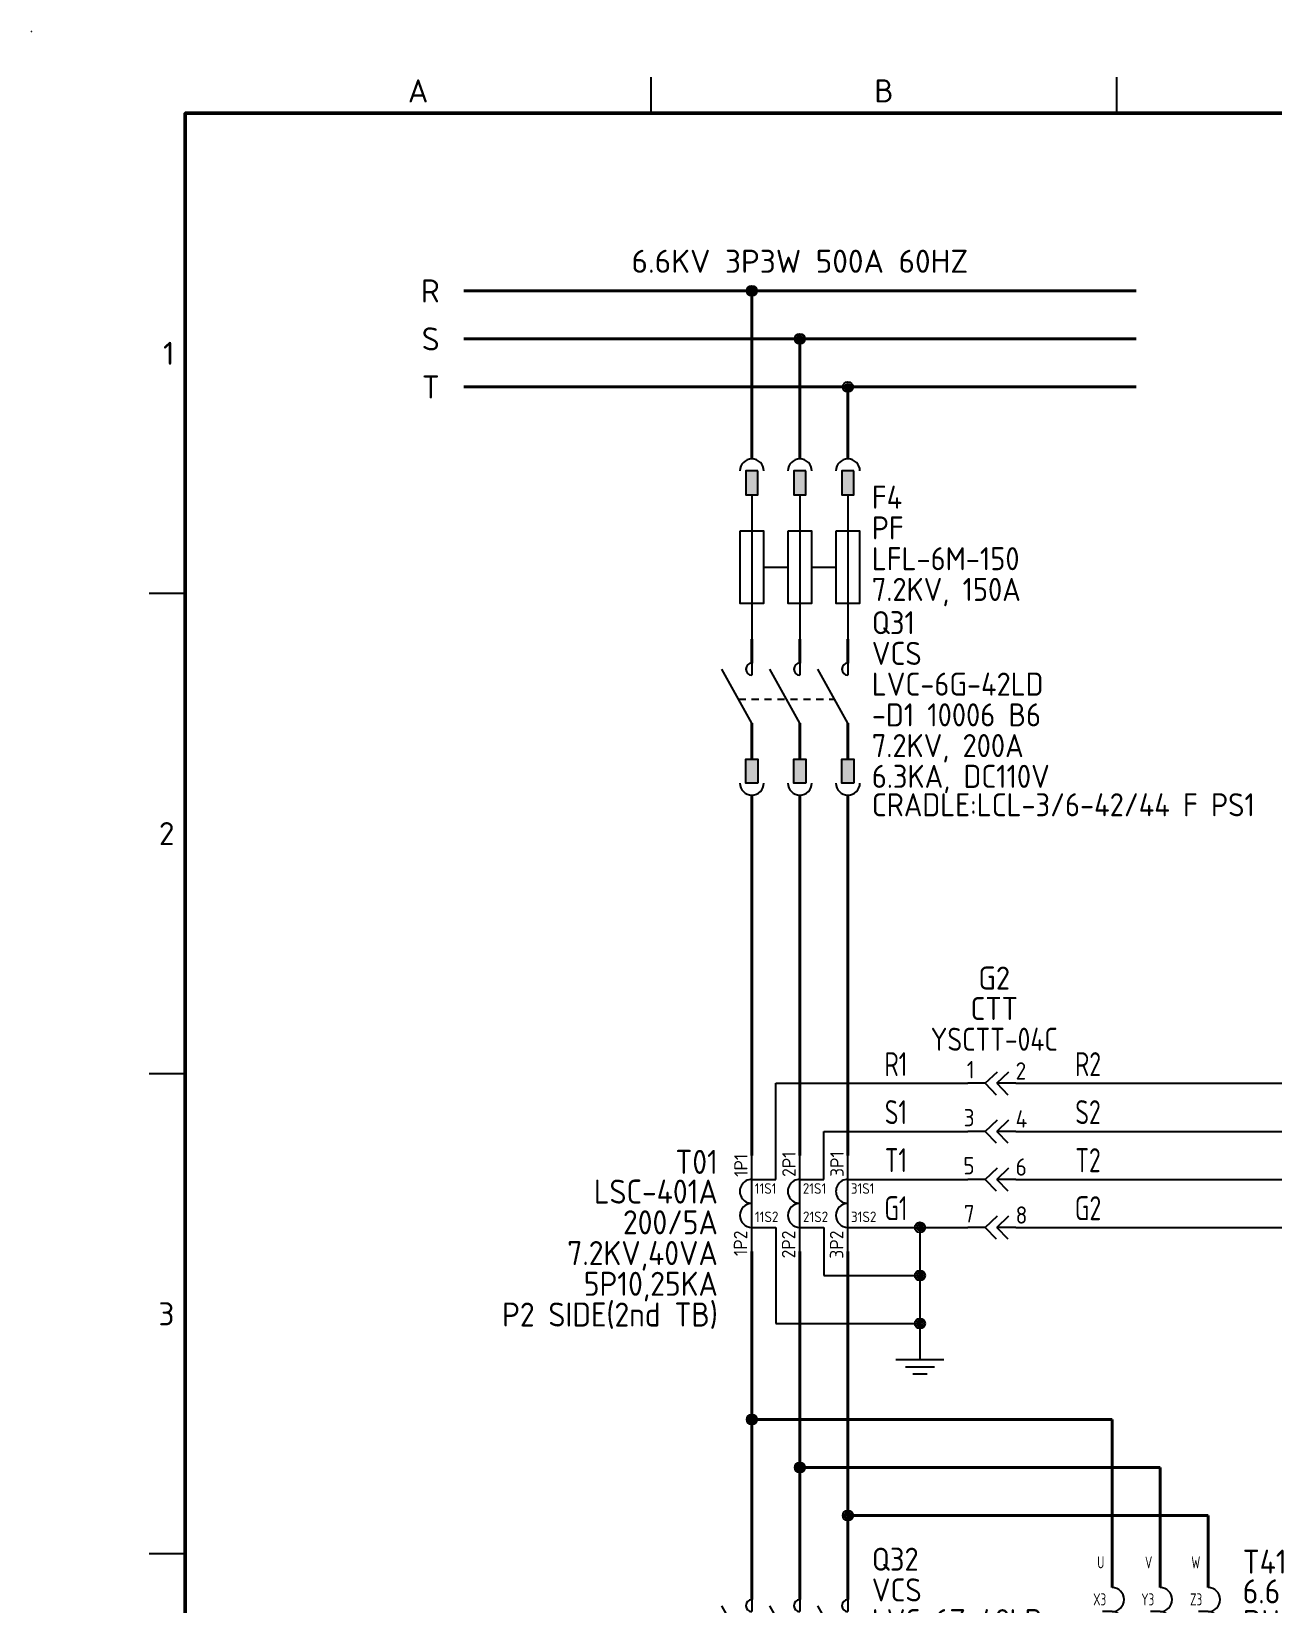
# Model space of a CAD drawing. Header units: millimetres. Extents: x 0 to 556, y 1 to 306.
# Drawn here: x 0 to 129.2, y 128.3 to 292 of the extents above; entities that cross this region are included whole.
import ezdxf
from ezdxf.enums import TextEntityAlignment as Align

# ---------------------------------------------------------------- set-up
doc = ezdxf.new("R2010")
doc.units = ezdxf.units.MM
doc.linetypes.add('ACAD_ISO12W100', pattern=[21, 12, -3, 0, -3, 0, -3])
doc.linetypes.add('JIS_02_0.7', pattern=[1.35, 0.75, -0.6])
doc.layers.add('BUS&POWER CABLE', color=2, linetype='Continuous', lineweight=40)
doc.layers.add('Sheet Out Line', color=2, linetype='Continuous', lineweight=50)
for name, color, linetype in [('LINK', 7, 'Continuous'), ('MISC', 7, 'Continuous'), ('Normal Text', 7, 'Continuous'), ('Sheet Line', 3, 'Continuous'), ('Sheet Text', 2, 'Continuous'), ('SYMS', 7, 'Continuous'), ('TAGS', 7, 'Continuous'), ('TERMS', 7, 'Continuous'), ('WIRE(DEFAULT)', 7, 'Continuous'), ('WIREFIXED', 7, 'Continuous')]:
    doc.layers.add(name, color=color, linetype=linetype)
doc.styles.get("Standard").update_dxf_attribs({"font": 'txt.shx', "height": 2.4, "bigfont": 'whgtxt.shx'})
doc.styles.add('WD', font='ISOCP2.shx')
doc.styles.add('WD_IEC', font='ISOCP2.shx', dxfattribs={"width": 1.1, "height": 2.4, "bigfont": 'whgtxt.shx'})

# ---------------------------------------------------------------- blocks, each defined once
blk = doc.blocks.new('HT51_TTM1')
at = {"layer": 'SYMS'}
for p, q in [((-0.7, 0), (-2.5, 0)), ((-0.7, 0), (0.56, 1.2)), ((-0.7, 0), (0.45, -1.2)), ((0.5, 0), (1.76, 1.2)), ((2.5, 0), (0.5, 0)), ((0.5, 0), (1.65, -1.2))]:
    blk.add_line(p, q, dxfattribs=at)
at = {"style": 'WD_IEC'}
for tag, p in [('TAG1', (0.23, 10.96)), ('RATING12', (0.23, 7.79)), ('RATING11', (0.23, 4.59))]:
    blk.add_attdef(tag, text='', height=2.4, dxfattribs=at).set_placement(p, align=Align.MIDDLE_CENTER)
blk.add_attdef('TERM01', text='', height=1.8, dxfattribs=at).set_placement((-1.81, 0.52), align=Align.RIGHT)
blk.add_attdef('TERM02', (2.46, 0.39), '', height=1.8, dxfattribs=at)
at = {"style": 'WD', "flags": 1}
for tag, p in [('X4TERM01', (-2.5, 0)), ('X1TERM02', (2.5, 0))]:
    blk.add_attdef(tag, p, '', height=0.08, dxfattribs=at)
at = {"style": 'WD_IEC', "flags": 1}
for tag, p in [('INST', (-3.15, -3.28)), ('LOC', (-3.18, -4.58)), ('FAMILY', (-3.05, -5.97)), ('MFG', (-2.98, -7.5)), ('CAT', (-3.01, -8.8)), ('ASSYCODE', (-2.88, -10.19)), ('CAT01', (-2.88, -11.59)), ('CAT02', (-2.88, -13.05))]:
    blk.add_attdef(tag, text='', height=1, dxfattribs=at).set_placement(p, align=Align.RIGHT)
blk = doc.blocks.new('HT52_TTM1')
at = {"layer": 'SYMS'}
for p, q in [((-0.7, 0), (-2.5, 0)), ((-0.7, 0), (0.56, 1.2)), ((-0.7, 0), (0.45, -1.2)), ((0.5, 0), (1.76, 1.2)), ((2.5, 0), (0.5, 0)), ((0.5, 0), (1.65, -1.2))]:
    blk.add_line(p, q, dxfattribs=at)
at = {"style": 'WD_IEC', "flags": 1}
for tag, p in [('TAG2', (0.23, 10.96)), ('RATING12', (0.23, 7.79)), ('RATING11', (0.23, 4.59))]:
    blk.add_attdef(tag, text='', height=2.4, dxfattribs=at).set_placement(p, align=Align.MIDDLE_CENTER)
at = {"style": 'WD_IEC'}
blk.add_attdef('TERM01', text='', height=1.8, dxfattribs=at).set_placement((-1.81, 0.52), align=Align.RIGHT)
blk.add_attdef('TERM02', (2.46, 0.39), '', height=1.8, dxfattribs=at)
at = {"style": 'WD', "flags": 1}
for tag, p in [('X4TERM01', (-2.5, 0)), ('X1TERM02', (2.5, 0))]:
    blk.add_attdef(tag, p, '', height=0.08, dxfattribs=at)
at = {"style": 'WD_IEC', "flags": 1}
for tag, p in [('INST', (-3.15, -3.28)), ('LOC', (-3.18, -4.58)), ('FAMILY', (-3.05, -5.97))]:
    blk.add_attdef(tag, text='', height=1, dxfattribs=at).set_placement(p, align=Align.RIGHT)
blk = doc.blocks.new('WDDOT')
for radius in [0.529, 0.33, 0.164]:
    blk.add_circle((0, 0), radius)
blk = doc.blocks.new('VDA1_CT1')
for p, q in [((0, -5), (0, 5)), ((0, 2.5), (2.5, 2.5)), ((0, -2.5), (2.5, -2.5))]:
    blk.add_line(p, q)
for centre, start, end in [((0, 1.25), 90, 270.1236), ((0, -1.25), 90.1236, 270)]:
    blk.add_arc(centre, 1.25, start, end)
at = {"style": 'WD_IEC', "width": 1.05}
blk.add_attdef('TERM01', text='', height=1.4, rotation=90, dxfattribs=at).set_placement((-0.02, 2.76), align=Align.BOTTOM_LEFT)
at = {"style": 'WD_IEC'}
for tag, p in [('TAG1', (-3.54, 3.07)), ('RATING11', (-3.54, -0.02)), ('RATING1', (-3.54, -3.22)), ('RATING2', (-3.54, -6.42)), ('RATING3', (-3.54, -9.62)), ('RATING4', (-3.54, -12.82))]:
    blk.add_attdef(tag, text='', height=2.5, dxfattribs=at).set_placement(p, align=Align.RIGHT)
at = {"flags": 1}
for tag, p, height, style in [('X2TERM01', (0, 5), 0.08, 'WD'), ('X2TERM03', (2.5, 2.5), 0.08, 'WD'), ('X8TERM04', (2.5, -2.5), 0.08, 'WD'), ('LOC', (4.42, -5.91), 1, 'WD_IEC'), ('INST', (4.53, -4.65), 1, 'WD_IEC'), ('X8TERM02', (0, -5), 0.08, 'WD'), ('FAMILY', (4.43, -7.27), 1, 'WD_IEC'), ('CAT', (4.47, -8.52), 1, 'WD_IEC'), ('MFG', (4.41, -9.77), 1, 'WD_IEC'), ('ASSYCODE', (4.28, -11.08), 1, 'WD_IEC')]:
    blk.add_attdef(tag, p, '', height=height, dxfattribs=dict(at, style=style))
at = {"style": 'WD_IEC'}
for tag, p in [('TERM03', (0.3, 0.67)), ('TERM04', (0.32, -2.28))]:
    blk.add_attdef(tag, text='', height=1.1, dxfattribs=at).set_placement(p, align=Align.BOTTOM_LEFT)
at = {"style": 'WD_IEC', "width": 1.05}
blk.add_attdef('TERM02', text='', height=1.4, rotation=90, dxfattribs=at).set_placement((-0.06, -2.83), align=Align.BOTTOM_RIGHT)
blk = doc.blocks.new('VDA2_CT1')
for p, q in [((0, -5), (0, 5)), ((0, 2.5), (2.5, 2.5)), ((0, -2.5), (2.5, -2.5))]:
    blk.add_line(p, q)
for centre, start, end in [((0, 1.25), 90, 270.1236), ((0, -1.25), 90.1236, 270)]:
    blk.add_arc(centre, 1.25, start, end)
at = {"style": 'WD_IEC', "width": 1.05}
blk.add_attdef('TERM01', text='', height=1.4, rotation=90, dxfattribs=at).set_placement((-0.02, 2.76), align=Align.BOTTOM_LEFT)
at = {"style": 'WD_IEC', "flags": 1}
for tag, p in [('TAG2', (-3.54, 3.07)), ('RATING11', (-3.54, -0.02)), ('RATING1', (-3.54, -3.22)), ('RATING2', (-3.54, -6.42)), ('RATING3', (-3.54, -9.62)), ('RATING4', (-3.54, -12.82))]:
    blk.add_attdef(tag, text='', height=2.5, dxfattribs=at).set_placement(p, align=Align.RIGHT)
at = {"flags": 1}
for tag, p, height, style in [('X2TERM01', (0, 5), 0.08, 'WD'), ('X2TERM03', (2.5, 2.5), 0.08, 'WD'), ('X8TERM04', (2.5, -2.5), 0.08, 'WD'), ('LOC', (4.42, -5.91), 1, 'WD_IEC'), ('INST', (4.53, -4.65), 1, 'WD_IEC'), ('X8TERM02', (0, -5), 0.08, 'WD'), ('FAMILY', (4.43, -7.27), 1, 'WD_IEC'), ('CAT', (4.47, -8.52), 1, 'WD_IEC'), ('MFG', (4.41, -9.77), 1, 'WD_IEC'), ('ASSYCODE', (4.28, -11.08), 1, 'WD_IEC')]:
    blk.add_attdef(tag, p, '', height=height, dxfattribs=dict(at, style=style))
at = {"style": 'WD_IEC'}
for tag, p in [('TERM03', (0.3, 0.67)), ('TERM04', (0.32, -2.28))]:
    blk.add_attdef(tag, text='', height=1.1, dxfattribs=at).set_placement(p, align=Align.BOTTOM_LEFT)
at = {"style": 'WD_IEC', "width": 1.05}
blk.add_attdef('TERM02', text='', height=1.4, rotation=90, dxfattribs=at).set_placement((-0.06, -2.83), align=Align.BOTTOM_RIGHT)
blk = doc.blocks.new('VGND2')
at = {"color": 3}
for p, q in [((0, 0), (0, -1.25)), ((-2.5, -1.25), (2.5, -1.25)), ((-1.5, -2), (1.5, -2)), ((-0.75, -2.75), (0.75, -2.75))]:
    blk.add_line(p, q, dxfattribs=at)
at = {"style": 'WD_IEC'}
for tag, p in [('INST', (-4.14, 0.1)), ('LOC', (-4.14, -3.4))]:
    blk.add_attdef(tag, text='', height=2.5, dxfattribs=at).set_placement(p, align=Align.RIGHT)
at = {"style": 'WD_IEC', "flags": 1}
blk.add_attdef('X2TERM01', (0, 0), '', height=0.32, dxfattribs=at)
at = {"color": 3, "style": 'WD_IEC', "flags": 1}
blk.add_attdef('TAG1', text='', height=2.4, dxfattribs=at).set_placement((-2.47, -6.6), align=Align.RIGHT)
blk = doc.blocks.new('WD_WNH')
at = {"linetype": 'Continuous', "style": 'WD_IEC', "width": 0.8}
blk.add_attdef('WIRENO', text='', height=2.5, dxfattribs=at).set_placement((0, 0.75), align=Align.CENTER)
at = {"style": 'WD_IEC', "flags": 1}
for tag, p in [('W08USER', (0, 0.375)), ('W04USER', (0, 0.875)), ('W05USER', (0, 0.75)), ('W09USER', (0, 0.25)), ('W03USER', (0, 1)), ('W06USER', (0, 0.625)), ('W07USER', (0, 0.5)), ('W02USER', (0, 1.125)), ('W01USER', (0, 1.25)), ('W10USER', (0, 0.125))]:
    blk.add_attdef(tag, text='', height=0.08, dxfattribs=at).set_placement(p, align=Align.CENTER)
blk = doc.blocks.new('LSSA3')
blk.add_circle((0, 292), 0.01)
at = {"layer": 'Sheet Line'}
for p, q in [((64.5, 283.5), (64.5, 287.25)), ((113, 283.5), (113, 287.25)), ((16, 233.5), (12.25, 233.5)), ((16, 183.5), (12.25, 183.5)), ((16, 133.5), (12.25, 133.5))]:
    blk.add_line(p, q, dxfattribs=at)
at = {"layer": 'Sheet Out Line'}
blk.add_lwpolyline([(16, 6.5), (404, 6.5), (404, 283.5), (16, 283.5)], close=True, dxfattribs=at)
at = {"style": 'WD_IEC', "width": 1.1}
for tag, height, p in [('DESC4', 2.4, (57.5, 39.5)), ('CUSTOMERS31', 3.8, (219, 38)), ('TITLE1', 3.6, (333, 37.5)), ('CUSTOMERS21', 3.8, (219, 35.25)), ('DESC3', 2.4, (57.5, 33.5)), ('CUSTOMERS32', 3.8, (219, 32.5)), ('TITLE2', 3.6, (333, 32.5)), ('CUSTOMERS22', 3.8, (219, 29.75)), ('RN', 3.5, (398, 28.75)), ('DESC2', 2.4, (57.5, 27.5)), ('CUSTOMERS33', 3.8, (219, 27)), ('TITLE3', 3.6, (333, 27.5)), ('DESC1', 2.4, (57.5, 21.5)), ('FILE', 2.4, (314, 18.5)), ('WORKNO', 3.5, (365.5, 18.5)), ('DESC0', 2.4, (57.5, 15.5)), ('SHN', 2.4, (395, 12)), ('TSH', 2.4, (401, 9))]:
    blk.add_attdef(tag, text='', height=height, dxfattribs=at).set_placement(p, align=Align.MIDDLE_CENTER)
at = {"style": 'WD_IEC'}
for tag, p in [('DATE4', (96.5, 39.5)), ('DRWN4', (111.5, 39.5)), ('DSGN4', (126.5, 39.5)), ('CHKD4', (141.5, 39.5)), ('APPD4', (156.5, 39.5)), ('DATE3', (96.5, 33.5)), ('DRWN3', (111.5, 33.5)), ('DSGN3', (126.5, 33.5)), ('CHKD3', (141.5, 33.5)), ('APPD3', (156.5, 33.5)), ('DATE2', (96.5, 27.5)), ('DRWN2', (111.5, 27.5)), ('DSGN2', (126.5, 27.5)), ('CHKD2', (141.5, 27.5)), ('APPD2', (156.5, 27.5)), ('DATE1', (96.5, 21.5)), ('DRWN1', (111.5, 21.5)), ('DSGN1', (126.5, 21.5)), ('CHKD1', (141.5, 21.5)), ('APPD1', (156.5, 21.5)), ('DATE0', (96.5, 15.5)), ('DRWN0', (111.5, 15.5)), ('DSGN0', (126.5, 15.5)), ('CHKD0', (141.5, 15.5)), ('APPD0', (156.5, 15.5))]:
    blk.add_attdef(tag, text='', height=2.4, dxfattribs=at).set_placement(p, align=Align.MIDDLE_CENTER)
at = {"style": 'WD_IEC', "width": 1.1}
for tag, p in [('DWG1ST', (345, 10.5)), ('DWGNO', (373.49, 10.5))]:
    blk.add_attdef(tag, text='', height=3.5, dxfattribs=at).set_placement(p, align=Align.MIDDLE_LEFT)
at = {"style": 'WD_IEC', "width": 1.1, "flags": 9}
blk.add_attdef('WD_TB', (0, 0), '', height=2.4, dxfattribs=at)
at = {"layer": 'Sheet Text', "style": 'WD_IEC', "width": 1.1}
for s, p in [('A', (40.25, 284.62)), ('B', (88.75, 284.62))]:
    blk.add_text(s, height=2.4, dxfattribs=at).set_placement(p, align=Align.CENTER)
for s, p in [('1', (14.88, 258.5)), ('2', (14.88, 208.5)), ('3', (14.88, 158.5))]:
    blk.add_text(s, height=2.4, dxfattribs=at).set_placement(p, align=Align.MIDDLE_RIGHT)
blk = doc.blocks.new('VA22_VCST1')
at = {"color": 2, "lineweight": 40}
for p, q in [((-5, 6.25), (-5, 3.75)), ((0, 6.25), (0, 3.75)), ((5, 6.25), (5, 3.75)), ((-5, -2.5), (-5, -6.25)), ((0, -2.5), (0, -6.25)), ((5, -2.5), (5, -6.25))]:
    blk.add_line(p, q, dxfattribs=at)
for p, q in [((-5, 3.75), (-5, 2.5)), ((0, 3.75), (0, 2.5)), ((5, 3.75), (5, 2.5)), ((-5, -2.5), (-8.12, 3.12)), ((0, -2.5), (-3.12, 3.12)), ((5, -2.5), (1.88, 3.12))]:
    blk.add_line(p, q)
at = {"linetype": 'JIS_02_0.7'}
blk.add_line((-6.39, 0), (3.61, 0), dxfattribs=at)
for centre in [(-5, 3.12), (0, 3.12), (5, 3.12)]:
    blk.add_arc(centre, 0.625, 90, 270)
at = {"style": 'WD_IEC'}
for tag, p in [('TAG2', (7.49, 7.96)), ('RATING12', (7.49, 4.76)), ('RATING11', (7.49, 1.56)), ('RATING10', (7.49, -1.64)), ('RATING1', (7.49, -4.84)), ('RATING2', (7.49, -8.04))]:
    blk.add_attdef(tag, text='', height=2.4, dxfattribs=at).set_placement(p, align=Align.MIDDLE_LEFT)
at = {"style": 'WD', "flags": 1}
for tag, p, height in [('X2TERM01', (-5, 6.25), 0.08), ('X2TERM02', (0, 6.25), 0.08), ('X2TERM03', (5, 6.25), 0.08), ('X4LINK', (-6.39, 0), 0.01), ('X1LINK', (3.61, 0), 0.01), ('X8TERM04', (-5, -6.25), 0.08), ('X8TERM05', (0, -6.25), 0.08), ('X8TERM06', (5, -6.25), 0.08)]:
    blk.add_attdef(tag, p, '', height=height, dxfattribs=at)
at = {"style": 'WD_IEC', "flags": 1}
for tag, p in [('INST', (-6.99, -4.03)), ('LOC', (-7.02, -5.33)), ('FAMILY', (-6.9, -6.72)), ('WDTAGALT', (-6.95, -8.07))]:
    blk.add_attdef(tag, text='', height=1, dxfattribs=at).set_placement(p, align=Align.RIGHT)
blk = doc.blocks.new('VA21_CRADLE2')
at = {"color": 2, "lineweight": 40}
for p, q in [((-5, 21.25), (-5, 17.5)), ((0, 21.25), (0, 17.5)), ((5, 21.25), (5, 17.5)), ((-5, -21.25), (-5, -17.5)), ((0, -21.25), (0, -17.5)), ((5, -21.25), (5, -17.5))]:
    blk.add_line(p, q, dxfattribs=at)
for points in [[(-4.38, 16.25), (-5.62, 16.25), (-5.62, 13.75), (-4.38, 13.75)], [(0.62, 16.25), (-0.62, 16.25), (-0.62, 13.75), (0.62, 13.75)], [(5.62, 16.25), (4.38, 16.25), (4.38, 13.75), (5.62, 13.75)], [(-4.38, -16.25), (-5.62, -16.25), (-5.62, -13.75), (-4.38, -13.75)], [(0.62, -16.25), (-0.62, -16.25), (-0.62, -13.75), (0.62, -13.75)], [(5.62, -16.25), (4.38, -16.25), (4.38, -13.75), (5.62, -13.75)]]:
    blk.add_lwpolyline(points, close=True)
for centre, start, end in [((-5, 16.25), 0, 180), ((0, 16.25), 0, 180), ((5, 16.25), 0, 180), ((-5, -16.25), 180, 0), ((0, -16.25), 180, 0), ((5, -16.25), 180, 0)]:
    blk.add_arc(centre, 1.25, start, end)
for points in [[(-4.38, 13.75), (-4.38, 16.25), (-5.62, 13.75), (-5.62, 16.25)], [(0.62, 13.75), (0.62, 16.25), (-0.62, 13.75), (-0.62, 16.25)], [(5.62, 13.75), (5.62, 16.25), (4.38, 13.75), (4.38, 16.25)], [(-4.38, -13.75), (-4.38, -16.25), (-5.62, -13.75), (-5.62, -16.25)], [(0.62, -13.75), (0.62, -16.25), (-0.62, -13.75), (-0.62, -16.25)], [(5.62, -13.75), (5.62, -16.25), (4.38, -13.75), (4.38, -16.25)]]:
    blk.add_solid(points)
at = {"style": 'WD', "flags": 1}
for tag, p in [('X2TERM01', (-5, 21.25)), ('X2TERM02', (0, 21.25)), ('X2TERM03', (5, 21.25)), ('X8TERM04', (-5, -21.25)), ('X8TERM05', (0, -21.25)), ('X8TERM06', (5, -21.25))]:
    blk.add_attdef(tag, p, '', height=0.08, dxfattribs=at)
at = {"style": 'WD_IEC', "flags": 1}
for tag, p in [('INST', (-7.37, -18.1)), ('LOC', (-7.4, -19.4)), ('FAMILY', (-7.27, -20.79)), ('MFG', (-7.27, -22.22)), ('CAT', (-7.27, -23.54)), ('ASSYCODE', (-7.27, -24.87)), ('WDTAGALT', (-7.27, -26.26))]:
    blk.add_attdef(tag, text='', height=1, dxfattribs=at).set_placement(p, align=Align.RIGHT)
at = {"style": 'WD_IEC'}
blk.add_attdef('RATING11', text='', height=2.4, dxfattribs=at).set_placement((7.49, -18.5), align=Align.MIDDLE_LEFT)
at = {"style": 'WD_IEC', "flags": 1}
blk.add_attdef('TAG1', text='', height=2.4, dxfattribs=at).set_placement((7.49, -21.54), align=Align.MIDDLE_LEFT)
blk = doc.blocks.new('VA21_VCSPF1')
blk.add_line((0, 13.75), (0, -1.25))
blk.add_lwpolyline([(-1.25, 10), (-1.25, 2.5), (1.25, 2.5), (1.25, 10)], close=True)
at = {"flags": 1}
for tag, p, height, style in [('X2TERM01', (0, 13.75), 0.08, 'WD'), ('X4LINK', (-1.25, 6.25), 0.32, 'WD_IEC'), ('X1LINK', (1.25, 6.25), 0.32, 'WD_IEC'), ('X8TERM02', (0, -1.25), 0.08, 'WD')]:
    blk.add_attdef(tag, p, '', height=height, dxfattribs=dict(at, style=style))
at = {"style": 'WD_IEC'}
for tag, p in [('TAG1', (2.49, 13.52)), ('RATING12', (2.49, 10.32)), ('RATING11', (2.49, 7.12)), ('RATING1', (2.49, 3.92))]:
    blk.add_attdef(tag, text='', height=2.4, dxfattribs=at).set_placement(p, align=Align.MIDDLE_LEFT)
at = {"style": 'WD_IEC', "flags": 1}
for tag, p in [('INST', (-2.72, 3.2)), ('LOC', (-2.72, 1.9)), ('FAMILY', (-2.72, 0.6)), ('MFG', (-2.72, -0.7)), ('ASSYCODE', (-2.72, -2)), ('WDTAGALT', (-2.72, -3.3)), ('CAT', (-2.72, -4.55))]:
    blk.add_attdef(tag, text='', height=1, dxfattribs=at).set_placement(p, align=Align.RIGHT)
blk = doc.blocks.new('VA22_VCSPF1')
blk.add_line((0, 13.75), (0, -1.25))
blk.add_lwpolyline([(-1.25, 10), (-1.25, 2.5), (1.25, 2.5), (1.25, 10)], close=True)
at = {"flags": 1}
for tag, p, height, style in [('X2TERM01', (0, 13.75), 0.08, 'WD'), ('X4LINK', (-1.25, 6.25), 0.32, 'WD_IEC'), ('X1LINK', (1.25, 6.25), 0.32, 'WD_IEC'), ('X8TERM02', (0, -1.25), 0.08, 'WD')]:
    blk.add_attdef(tag, p, '', height=height, dxfattribs=dict(at, style=style))
at = {"style": 'WD_IEC', "flags": 1}
for tag, p in [('TAG2', (2.49, 13.52)), ('RATING12', (2.49, 10.32)), ('RATING11', (2.49, 7.12)), ('RATING1', (2.49, 3.92))]:
    blk.add_attdef(tag, text='', height=2.4, dxfattribs=at).set_placement(p, align=Align.MIDDLE_LEFT)
for tag, p in [('INST', (-2.72, 3.2)), ('LOC', (-2.72, 1.9)), ('FAMILY', (-2.72, 0.6)), ('MFG', (-2.72, -0.7)), ('ASSYCODE', (-2.72, -2)), ('WDTAGALT', (-2.72, -3.3)), ('CAT', (-2.72, -4.55))]:
    blk.add_attdef(tag, text='', height=1, dxfattribs=at).set_placement(p, align=Align.RIGHT)
blk = doc.blocks.new('VD61_AUTOTRT1')
at = {"color": 2, "lineweight": 40}
for p, q in [((-5, 10), (-5, 5)), ((0, 10), (0, 5)), ((5, 10), (5, 5)), ((-5, -5), (-5, -10)), ((0, -5), (0, -10)), ((5, -5), (5, -10))]:
    blk.add_line(p, q, dxfattribs=at)
for p, q in [((-5, 2.5), (-6, 2.5)), ((0, 2.5), (-1, 2.5)), ((5, 2.5), (4, 2.5)), ((-5, 0), (-6, 0)), ((0, 0), (-1, 0)), ((5, 0), (4, 0)), ((-5, -2.5), (-6, -2.5)), ((0, -2.5), (-1, -2.5)), ((5, -2.5), (4, -2.5))]:
    blk.add_line(p, q)
for centre in [(-5, 3.75), (0, 3.75), (5, 3.75), (-5, 1.25), (0, 1.25), (5, 1.25), (-5, -1.25), (0, -1.25), (5, -1.25), (-5, -3.75), (0, -3.75), (5, -3.75)]:
    blk.add_arc(centre, 1.25, 270, 90)
at = {"style": 'WD_IEC', "flags": 1}
for tag, p in [('INST', (8.94, 10.62)), ('LOC', (8.98, 9.45))]:
    blk.add_attdef(tag, p, '', height=1, dxfattribs=at)
at = {"flags": 1}
for tag, p in [('X2TERM01', (-5, 10)), ('X2TERM06', (0, 10)), ('X2TERM11', (5, 10)), ('X4TERM02', (-6, 2.5)), ('X4TERM07', (-1, 2.5)), ('X4TERM12', (4, 2.5)), ('X4TERM03', (-6, 0)), ('X4TERM08', (-1, 0)), ('X4TERM13', (4, 0)), ('X4TERM04', (-6, -2.5)), ('X4TERM09', (-1, -2.5)), ('X4TERM14', (4, -2.5)), ('X8TERM05', (-5, -10)), ('X8TERM10', (0, -10)), ('X8TERM15', (5, -10))]:
    blk.add_attdef(tag, p, '', height=0.08, dxfattribs=at)
at = {"style": 'WD_IEC', "width": 0.75}
for tag, p in [('TERM01', (-5.81, 7)), ('TERM06', (-0.81, 7)), ('TERM11', (4.19, 7)), ('TERM02', (-5.61, 3.15)), ('TERM07', (-0.61, 3.15)), ('TERM12', (4.39, 3.15)), ('TERM03', (-5.61, 0.65)), ('TERM08', (-0.61, 0.65)), ('TERM13', (4.39, 0.65)), ('TERM04', (-5.61, -1.85)), ('TERM09', (-0.61, -1.85)), ('TERM14', (4.39, -1.85)), ('TERM05', (-5.61, -7.82)), ('TERM10', (-0.61, -7.82)), ('TERM15', (4.39, -7.82))]:
    blk.add_attdef(tag, text='', height=1.25, dxfattribs=at).set_placement(p, align=Align.RIGHT)
at = {"style": 'WD_IEC'}
for tag, p in [('TAG1', (8.6, 6.45)), ('RATING1', (8.6, 3.36)), ('RATING11', (8.6, 0.16)), ('RATING2', (8.6, -3.04)), ('RATING3', (8.6, -6.24)), ('RATING4', (8.6, -9.44)), ('DESC1', (8.6, -12.64))]:
    blk.add_attdef(tag, p, '', height=2.5, dxfattribs=at)
at = {"style": 'WD_IEC', "flags": 1}
for tag, p in [('FAMILY', (-6.92, -10.38)), ('CAT', (-6.92, -11.88)), ('MFG', (-6.87, -13.16)), ('ASSYCODE', (-6.87, -14.53))]:
    blk.add_attdef(tag, text='', height=1, dxfattribs=at).set_placement(p, align=Align.RIGHT)

msp = doc.modelspace()

# ---------------------------------------------------------------- linework, layer by layer
at = {"layer": 'BUS&POWER CABLE'}
for p, q in [((45, 265), (115, 265)), ((45, 260), (115, 260)), ((80, 260), (80, 251.25)), ((45, 255), (115, 255)), ((75, 175), (75, 208.75)), ((80, 175), (80, 208.75)), ((85, 175), (85, 208.75)), ((75, 147.5), (112.5, 147.5)), ((112.5, 147.5), (112.5, 135)), ((80, 142.5), (117.5, 142.5)), ((117.5, 142.5), (117.5, 135)), ((85, 137.5), (122.5, 137.5)), ((122.5, 137.5), (122.5, 135))]:
    msp.add_line(p, q, dxfattribs=at)
at = {"layer": 'BUS&POWER CABLE', "linetype": 'Continuous'}
for p, q in [((75, 265), (75, 251.25)), ((85, 255), (85, 251.25)), ((75, 165), (75, 131.25)), ((80, 165), (80, 131.25)), ((85, 165), (85, 131.25))]:
    msp.add_line(p, q, dxfattribs=at)
at = {"layer": 'LINK'}
for points in [[(76.25, 236.25), (78.75, 236.25)], [(81.25, 236.25), (83.75, 236.25)]]:
    msp.add_lwpolyline(points, dxfattribs=at)
at = {"layer": 'WIRE(DEFAULT)'}
for p, q in [((77.5, 172.5), (77.5, 182.5)), ((77.5, 182.5), (97.5, 182.5)), ((102.5, 182.5), (170, 182.5)), ((82.5, 172.5), (82.5, 177.5)), ((82.5, 177.5), (97.5, 177.5)), ((102.5, 177.5), (170, 177.5)), ((87.5, 172.5), (87.5, 172.5)), ((87.5, 172.5), (97.5, 172.5)), ((102.5, 172.5), (170, 172.5)), ((77.5, 167.5), (77.5, 157.5)), ((82.5, 167.5), (82.5, 162.5)), ((87.5, 167.5), (87.5, 167.5)), ((87.5, 167.5), (97.5, 167.5)), ((92.5, 167.5), (92.5, 162.5)), ((102.5, 167.5), (145, 167.5)), ((82.5, 162.5), (92.5, 162.5)), ((92.5, 162.5), (92.5, 157.5)), ((77.5, 157.5), (92.5, 157.5)), ((92.5, 157.5), (92.5, 155))]:
    msp.add_line(p, q, dxfattribs=at)

# ---------------------------------------------------------------- block references
at = {"layer": 'SYMS'}
for name, p in [('LSSA3', (0, 0)), ('WDDOT', (75, 265)), ('WDDOT', (80, 260)), ('WDDOT', (85, 255)), ('VA22_VCSPF1', (75, 230)), ('VA22_VCSPF1', (80, 230)), ('WDDOT', (92.5, 167.5)), ('WDDOT', (92.5, 162.5)), ('WDDOT', (92.5, 157.5)), ('VGND2', (92.5, 155)), ('WDDOT', (75, 147.5)), ('WDDOT', (80, 142.5)), ('WDDOT', (85, 137.5))]:
    msp.add_blockref(name, p, dxfattribs=at)
ref = msp.add_blockref('VA21_CRADLE2', (80, 230), dxfattribs=at)
ref.add_attrib('RATING11', 'CRADLE:LCL-3/6-42/44 F PS1', dxfattribs={"layer": 'MISC', "height": 2.4, "style": 'WD_IEC'}).set_placement((87.49, 211.5), align=Align.MIDDLE_LEFT)
ref = msp.add_blockref('VA21_VCSPF1', (85, 230), dxfattribs=at)
ref.add_attrib('RATING1', '7.2KV, 150A', dxfattribs={"layer": 'MISC', "height": 2.4, "style": 'WD_IEC'}).set_placement((87.49, 233.92), align=Align.MIDDLE_LEFT)
ref.add_attrib('RATING11', 'LFL-6M-150', dxfattribs={"layer": 'MISC', "height": 2.4, "style": 'WD_IEC'}).set_placement((87.49, 237.12), align=Align.MIDDLE_LEFT)
ref.add_attrib('RATING12', 'PF', dxfattribs={"layer": 'MISC', "height": 2.4, "style": 'WD_IEC'}).set_placement((87.49, 240.32), align=Align.MIDDLE_LEFT)
ref.add_attrib('TAG1', 'F4', dxfattribs={"layer": 'TAGS', "height": 2.4, "style": 'WD_IEC'}).set_placement((87.49, 243.52), align=Align.MIDDLE_LEFT)
ref = msp.add_blockref('VA22_VCST1', (80, 222.5), dxfattribs=at)
ref.add_attrib('RATING2', '6.3KA, DC110V', dxfattribs={"layer": 'MISC', "height": 2.4, "style": 'WD_IEC'}).set_placement((87.49, 214.46), align=Align.MIDDLE_LEFT)
ref.add_attrib('RATING1', '7.2KV, 200A', dxfattribs={"layer": 'MISC', "height": 2.4, "style": 'WD_IEC'}).set_placement((87.49, 217.66), align=Align.MIDDLE_LEFT)
ref.add_attrib('RATING10', '-D1 10006 B6', dxfattribs={"layer": 'MISC', "height": 2.4, "style": 'WD_IEC'}).set_placement((87.49, 220.86), align=Align.MIDDLE_LEFT)
ref.add_attrib('RATING11', 'LVC-6G-42LD', dxfattribs={"layer": 'MISC', "height": 2.4, "style": 'WD_IEC'}).set_placement((87.49, 224.06), align=Align.MIDDLE_LEFT)
ref.add_attrib('RATING12', 'VCS', dxfattribs={"layer": 'MISC', "height": 2.4, "style": 'WD_IEC'}).set_placement((87.49, 227.26), align=Align.MIDDLE_LEFT)
ref.add_attrib('TAG2', 'Q31', dxfattribs={"layer": 'TAGS', "height": 2.4, "style": 'WD_IEC'}).set_placement((87.49, 230.46), align=Align.MIDDLE_LEFT)
ref = msp.add_blockref('HT51_TTM1', (100, 182.5), dxfattribs=at)
ref.add_attrib('RATING11', 'YSCTT-04C', dxfattribs={"layer": 'MISC', "height": 2.4, "style": 'WD_IEC', "width": 0.9}).set_placement((100.23, 187.09), align=Align.MIDDLE_CENTER)
ref.add_attrib('TAG1', 'G2', dxfattribs={"layer": 'TAGS', "height": 2.4, "style": 'WD_IEC'}).set_placement((100.23, 193.46), align=Align.MIDDLE_CENTER)
ref.add_attrib('TERM02', '2', (102.46, 182.89), dxfattribs={"layer": 'TERMS', "height": 1.8, "style": 'WD_IEC'})
ref.add_attrib('TERM01', '1', dxfattribs={"layer": 'TERMS', "height": 1.8, "style": 'WD_IEC'}).set_placement((98.19, 183.02), align=Align.RIGHT)
ref.add_attrib('RATING12', 'CTT', dxfattribs={"layer": 'MISC', "height": 2.4, "style": 'WD_IEC'}).set_placement((100.23, 190.29), align=Align.MIDDLE_CENTER)
ref = msp.add_blockref('HT52_TTM1', (100, 177.5), dxfattribs=at)
ref.add_attrib('TERM02', '4', (102.46, 177.89), dxfattribs={"layer": 'TERMS', "height": 1.8, "style": 'WD_IEC'})
ref.add_attrib('TERM01', '3', dxfattribs={"layer": 'TERMS', "height": 1.8, "style": 'WD_IEC'}).set_placement((98.19, 178.02), align=Align.RIGHT)
ref = msp.add_blockref('VDA1_CT1', (75, 170), dxfattribs=at)
ref.add_attrib('TERM04', '11S2', dxfattribs={"layer": 'TERMS', "height": 1.1, "style": 'WD_IEC'}).set_placement((75.32, 167.72), align=Align.BOTTOM_LEFT)
ref.add_attrib('TERM03', '11S1', dxfattribs={"layer": 'TERMS', "height": 1.1, "style": 'WD_IEC'}).set_placement((75.3, 170.67), align=Align.BOTTOM_LEFT)
ref.add_attrib('TERM02', '1P2', dxfattribs={"layer": 'TERMS', "height": 1.4, "rotation": 90, "style": 'WD_IEC', "width": 1.05}).set_placement((74.94, 167.17), align=Align.BOTTOM_RIGHT)
ref.add_attrib('TERM01', '1P1', dxfattribs={"layer": 'TERMS', "height": 1.4, "rotation": 90, "style": 'WD_IEC', "width": 1.05}).set_placement((74.98, 172.76), align=Align.BOTTOM_LEFT)
ref.add_attrib('RATING4', 'P2 SIDE(2nd TB)', dxfattribs={"layer": 'MISC', "height": 2.5, "style": 'WD_IEC'}).set_placement((71.46, 157.18), align=Align.RIGHT)
ref.add_attrib('RATING3', '5P10,25KA', dxfattribs={"layer": 'MISC', "height": 2.5, "style": 'WD_IEC'}).set_placement((71.46, 160.38), align=Align.RIGHT)
ref.add_attrib('RATING2', '7.2KV,40VA', dxfattribs={"layer": 'MISC', "height": 2.5, "style": 'WD_IEC'}).set_placement((71.46, 163.58), align=Align.RIGHT)
ref.add_attrib('RATING1', '200/5A', dxfattribs={"layer": 'MISC', "height": 2.5, "style": 'WD_IEC'}).set_placement((71.46, 166.78), align=Align.RIGHT)
ref.add_attrib('RATING11', 'LSC-401A', dxfattribs={"layer": 'MISC', "height": 2.5, "style": 'WD_IEC'}).set_placement((71.46, 169.98), align=Align.RIGHT)
ref.add_attrib('TAG1', 'T01', dxfattribs={"layer": 'TAGS', "height": 2.5, "style": 'WD_IEC'}).set_placement((71.46, 173.07), align=Align.RIGHT)
ref = msp.add_blockref('VDA2_CT1', (80, 170), dxfattribs=at)
ref.add_attrib('TERM04', '21S2', dxfattribs={"layer": 'TERMS', "height": 1.1, "style": 'WD_IEC'}).set_placement((80.32, 167.72), align=Align.BOTTOM_LEFT)
ref.add_attrib('TERM03', '21S1', dxfattribs={"layer": 'TERMS', "height": 1.1, "style": 'WD_IEC'}).set_placement((80.3, 170.67), align=Align.BOTTOM_LEFT)
ref.add_attrib('TERM02', '2P2', dxfattribs={"layer": 'TERMS', "height": 1.4, "rotation": 90, "style": 'WD_IEC', "width": 1.05}).set_placement((79.94, 167.17), align=Align.BOTTOM_RIGHT)
ref.add_attrib('TERM01', '2P1', dxfattribs={"layer": 'TERMS', "height": 1.4, "rotation": 90, "style": 'WD_IEC', "width": 1.05}).set_placement((79.98, 172.76), align=Align.BOTTOM_LEFT)
ref = msp.add_blockref('VDA2_CT1', (85, 170), dxfattribs=at)
ref.add_attrib('TERM04', '31S2', dxfattribs={"layer": 'TERMS', "height": 1.1, "style": 'WD_IEC'}).set_placement((85.32, 167.72), align=Align.BOTTOM_LEFT)
ref.add_attrib('TERM03', '31S1', dxfattribs={"layer": 'TERMS', "height": 1.1, "style": 'WD_IEC'}).set_placement((85.3, 170.67), align=Align.BOTTOM_LEFT)
ref.add_attrib('TERM02', '3P2', dxfattribs={"layer": 'TERMS', "height": 1.4, "rotation": 90, "style": 'WD_IEC', "width": 1.05}).set_placement((84.94, 167.17), align=Align.BOTTOM_RIGHT)
ref.add_attrib('TERM01', '3P1', dxfattribs={"layer": 'TERMS', "height": 1.4, "rotation": 90, "style": 'WD_IEC', "width": 1.05}).set_placement((84.98, 172.76), align=Align.BOTTOM_LEFT)
ref = msp.add_blockref('HT52_TTM1', (100, 172.5), dxfattribs=at)
ref.add_attrib('TERM02', '6', (102.46, 172.89), dxfattribs={"layer": 'TERMS', "height": 1.8, "style": 'WD_IEC'})
ref.add_attrib('TERM01', '5', dxfattribs={"layer": 'TERMS', "height": 1.8, "style": 'WD_IEC'}).set_placement((98.19, 173.02), align=Align.RIGHT)
ref = msp.add_blockref('HT52_TTM1', (100, 167.5), dxfattribs=at)
ref.add_attrib('TERM02', '8', (102.46, 167.89), dxfattribs={"layer": 'TERMS', "height": 1.8, "style": 'WD_IEC'})
ref.add_attrib('TERM01', '7', dxfattribs={"layer": 'TERMS', "height": 1.8, "style": 'WD_IEC'}).set_placement((98.19, 168.02), align=Align.RIGHT)
ref = msp.add_blockref('VD61_AUTOTRT1', (117.5, 125), dxfattribs=at)
ref.add_attrib('TERM15', 'Z0', dxfattribs={"layer": 'TERMS', "height": 1.25, "style": 'WD_IEC', "width": 0.75}).set_placement((121.89, 117.18), align=Align.RIGHT)
ref.add_attrib('TERM10', 'Y0', dxfattribs={"layer": 'TERMS', "height": 1.25, "style": 'WD_IEC', "width": 0.75}).set_placement((116.89, 117.18), align=Align.RIGHT)
ref.add_attrib('TERM05', 'X0', dxfattribs={"layer": 'TERMS', "height": 1.25, "style": 'WD_IEC', "width": 0.75}).set_placement((111.89, 117.18), align=Align.RIGHT)
ref.add_attrib('TERM14', 'Z1', dxfattribs={"layer": 'TERMS', "height": 1.25, "style": 'WD_IEC', "width": 0.75}).set_placement((121.89, 123.15), align=Align.RIGHT)
ref.add_attrib('TERM09', 'Y1', dxfattribs={"layer": 'TERMS', "height": 1.25, "style": 'WD_IEC', "width": 0.75}).set_placement((116.89, 123.15), align=Align.RIGHT)
ref.add_attrib('TERM04', 'X1', dxfattribs={"layer": 'TERMS', "height": 1.25, "style": 'WD_IEC', "width": 0.75}).set_placement((111.89, 123.15), align=Align.RIGHT)
ref.add_attrib('TERM08', 'Y2', dxfattribs={"layer": 'TERMS', "height": 1.25, "style": 'WD_IEC', "width": 0.75}).set_placement((116.89, 125.65), align=Align.RIGHT)
ref.add_attrib('TERM03', 'X2', dxfattribs={"layer": 'TERMS', "height": 1.25, "style": 'WD_IEC', "width": 0.75}).set_placement((111.89, 125.65), align=Align.RIGHT)
ref.add_attrib('TERM13', 'Z2', dxfattribs={"layer": 'TERMS', "height": 1.25, "style": 'WD_IEC', "width": 0.75}).set_placement((121.89, 125.65), align=Align.RIGHT)
ref.add_attrib('TERM12', 'Z3', dxfattribs={"layer": 'TERMS', "height": 1.25, "style": 'WD_IEC', "width": 0.75}).set_placement((121.89, 128.15), align=Align.RIGHT)
ref.add_attrib('TERM07', 'Y3', dxfattribs={"layer": 'TERMS', "height": 1.25, "style": 'WD_IEC', "width": 0.75}).set_placement((116.89, 128.15), align=Align.RIGHT)
ref.add_attrib('TERM02', 'X3', dxfattribs={"layer": 'TERMS', "height": 1.25, "style": 'WD_IEC', "width": 0.75}).set_placement((111.89, 128.15), align=Align.RIGHT)
ref.add_attrib('TERM01', 'U', dxfattribs={"layer": 'TERMS', "height": 1.25, "style": 'WD_IEC', "width": 0.75}).set_placement((111.69, 132), align=Align.RIGHT)
ref.add_attrib('TERM06', 'V', dxfattribs={"layer": 'TERMS', "height": 1.25, "style": 'WD_IEC', "width": 0.75}).set_placement((116.69, 132), align=Align.RIGHT)
ref.add_attrib('TERM11', 'W', dxfattribs={"layer": 'TERMS', "height": 1.25, "style": 'WD_IEC', "width": 0.75}).set_placement((121.69, 132), align=Align.RIGHT)
ref.add_attrib('RATING4', 'SET:65%', (126.1, 115.56), dxfattribs={"layer": 'MISC', "height": 2.5, "style": 'WD_IEC'})
ref.add_attrib('RATING3', 'TAP : 50-65-80%', (126.1, 118.76), dxfattribs={"layer": 'MISC', "height": 2.5, "style": 'WD_IEC'})
ref.add_attrib('RATING2', '3P,DRY', (126.1, 121.96), dxfattribs={"layer": 'MISC', "height": 2.5, "style": 'WD_IEC'})
ref.add_attrib('RATING11', 'DHHD-AT1107', (126.1, 125.16), dxfattribs={"layer": 'MISC', "height": 2.5, "style": 'WD_IEC'})
ref.add_attrib('RATING1', '6.6KV,1107KW', (126.1, 128.36), dxfattribs={"layer": 'MISC', "height": 2.5, "style": 'WD_IEC'})
ref.add_attrib('TAG1', 'T41', (126.1, 131.45), dxfattribs={"layer": 'TAGS', "height": 2.5, "style": 'WD_IEC'})
ref = msp.add_blockref('VA22_VCST1', (80, 125), dxfattribs=at)
ref.add_attrib('RATING2', '6.3KA, DC110V', dxfattribs={"layer": 'MISC', "height": 2.4, "style": 'WD_IEC'}).set_placement((87.49, 116.96), align=Align.MIDDLE_LEFT)
ref.add_attrib('RATING1', '7.2KV, 200A', dxfattribs={"layer": 'MISC', "height": 2.4, "style": 'WD_IEC'}).set_placement((87.49, 120.16), align=Align.MIDDLE_LEFT)
ref.add_attrib('RATING10', '-D1 000 B6', dxfattribs={"layer": 'MISC', "height": 2.4, "style": 'WD_IEC'}).set_placement((87.49, 123.36), align=Align.MIDDLE_LEFT)
ref.add_attrib('RATING11', 'LVC-6Z-42LD', dxfattribs={"layer": 'MISC', "height": 2.4, "style": 'WD_IEC'}).set_placement((87.49, 126.56), align=Align.MIDDLE_LEFT)
ref.add_attrib('RATING12', 'VCS', dxfattribs={"layer": 'MISC', "height": 2.4, "style": 'WD_IEC'}).set_placement((87.49, 129.76), align=Align.MIDDLE_LEFT)
ref.add_attrib('TAG2', 'Q32', dxfattribs={"layer": 'TAGS', "height": 2.4, "style": 'WD_IEC'}).set_placement((87.49, 132.96), align=Align.MIDDLE_LEFT)
at = {"layer": 'WIREFIXED'}
ref = msp.add_blockref('WD_WNH', (90, 182.5), dxfattribs=at)
ref.add_attrib('WIRENOF', 'R1', dxfattribs={"linetype": 'Continuous', "height": 2.5, "style": 'WD_IEC', "width": 0.8}).set_placement((90, 183.25), align=Align.CENTER)
ref = msp.add_blockref('WD_WNH', (110, 182.5), dxfattribs=at)
ref.add_attrib('WIRENOF', 'R2', dxfattribs={"linetype": 'Continuous', "height": 2.5, "style": 'WD_IEC', "width": 0.8}).set_placement((110, 183.25), align=Align.CENTER)
ref = msp.add_blockref('WD_WNH', (90, 177.5), dxfattribs=at)
ref.add_attrib('WIRENOF', 'S1', dxfattribs={"linetype": 'Continuous', "height": 2.5, "style": 'WD_IEC', "width": 0.8}).set_placement((90, 178.25), align=Align.CENTER)
ref = msp.add_blockref('WD_WNH', (110, 177.5), dxfattribs=at)
ref.add_attrib('WIRENOF', 'S2', dxfattribs={"linetype": 'Continuous', "height": 2.5, "style": 'WD_IEC', "width": 0.8}).set_placement((110, 178.25), align=Align.CENTER)
ref = msp.add_blockref('WD_WNH', (90, 172.5), dxfattribs=at)
ref.add_attrib('WIRENOF', 'T1', dxfattribs={"linetype": 'Continuous', "height": 2.5, "style": 'WD_IEC', "width": 0.8}).set_placement((90, 173.25), align=Align.CENTER)
ref = msp.add_blockref('WD_WNH', (110, 172.5), dxfattribs=at)
ref.add_attrib('WIRENOF', 'T2', dxfattribs={"linetype": 'Continuous', "height": 2.5, "style": 'WD_IEC', "width": 0.8}).set_placement((110, 173.25), align=Align.CENTER)
ref = msp.add_blockref('WD_WNH', (90, 167.5), dxfattribs=at)
ref.add_attrib('WIRENOF', 'G1', dxfattribs={"linetype": 'Continuous', "height": 2.5, "style": 'WD_IEC', "width": 0.8}).set_placement((90, 168.25), align=Align.CENTER)
ref = msp.add_blockref('WD_WNH', (110, 167.5), dxfattribs=at)
ref.add_attrib('WIRENOF', 'G2', dxfattribs={"linetype": 'Continuous', "height": 2.5, "style": 'WD_IEC', "width": 0.8}).set_placement((110, 168.25), align=Align.CENTER)

# ---------------------------------------------------------------- texts
at = {"layer": 'Normal Text', "linetype": 'ACAD_ISO12W100', "insert": (80, 266.88), "char_height": 2.4, "width": 55, "attachment_point": 8, "line_spacing_factor": 0.875, "style": 'WD_IEC'}
msp.add_mtext('6.6KV 3P3W 500A 60HZ', dxfattribs=at)
at = {"layer": 'Normal Text', "char_height": 2.4, "width": 2.5, "attachment_point": 6, "style": 'WD_IEC'}
for s, insert in [('R', (42.5, 265)), ('S', (42.5, 260)), ('T', (42.5, 255))]:
    msp.add_mtext(s, dxfattribs=dict(at, insert=insert))

doc.saveas('drawing.dxf')
